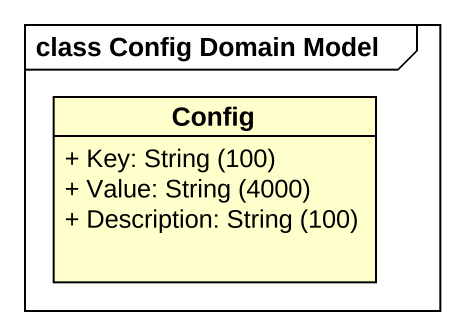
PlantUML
@startuml
mainframe class Config Domain Model
hide circle
hide empty members
skinparam classAttributeIconSize 0
class Config {
  {field} + Key: String (100)
  {field} + Value: String (4000)
  {field} + Description: String (100)
}
@enduml
